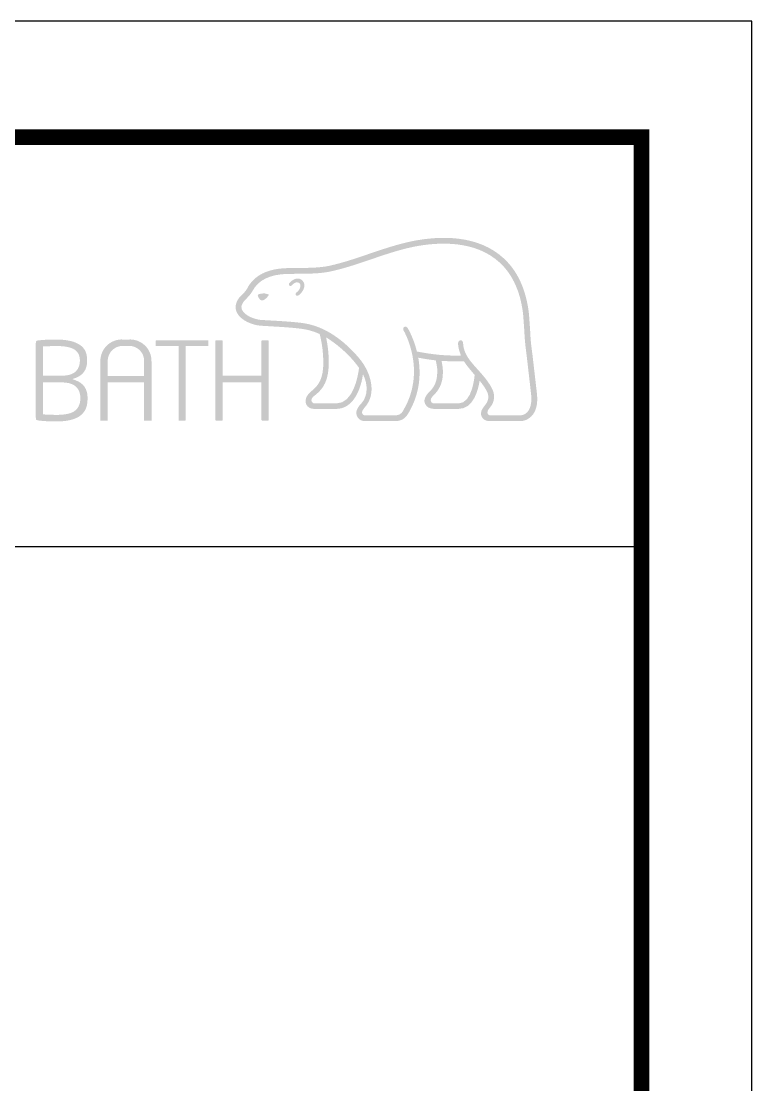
# Model space of a CAD drawing. Extents: x 0 to 474, y 0 to 347.
# Drawn here: x 423.1 to 473.9, y 273.2 to 347.3 of the extents above; entities that cross this region are included whole.
import ezdxf

# ---------------------------------------------------------------- set-up
doc = ezdxf.new("R2010")
doc.units = 0
doc.header["$LTSCALE"] = 10
doc.header["$MEASUREMENT"] = 0
doc.layers.get('0').update_dxf_attribs({"linetype": 'CONTINUOUS'})

msp = doc.modelspace()

# ---------------------------------------------------------------- hatches: boundary and pattern name
h = msp.add_hatch(color=5)
edge = h.paths.add_edge_path()
edge.add_spline(control_points=[(457.003, 330.412), (455.301, 332.32), (452.65, 332.34), (450.723, 332.022)], knot_values=[4, 4, 4, 4, 5, 5, 5, 5], degree=3, periodic=0)
edge.add_spline(control_points=[(450.723, 332.022), (449.551, 331.828), (448.415, 331.44), (447.319, 331.069)], knot_values=[5, 5, 5, 5, 6, 6, 6, 6], degree=3, periodic=0)
edge.add_spline(control_points=[(447.319, 331.069), (446.409, 330.755), (445.459, 330.431), (444.51, 330.225)], knot_values=[6, 6, 6, 6, 7, 7, 7, 7], degree=3, periodic=0)
edge.add_spline(control_points=[(444.51, 330.225), (443.854, 330.086), (443.024, 330.083), (442.295, 330.079)], knot_values=[7, 7, 7, 7, 8, 8, 8, 8], degree=3, periodic=0)
edge.add_spline(control_points=[(442.295, 330.079), (442.295, 330.079), (441.597, 330.068), (441.597, 330.068)], knot_values=[8.00001, 8.00001, 8.00001, 8.00001, 9, 9, 9, 9], degree=3, periodic=0)
edge.add_spline(control_points=[(441.597, 330.068), (440.226, 330.034), (439.288, 329.56), (438.821, 328.659)], knot_values=[9, 9, 9, 9, 10, 10, 10, 10], degree=3, periodic=0)
edge.add_spline(control_points=[(438.821, 328.659), (438.821, 328.659), (438.798, 328.619), (438.798, 328.619)], knot_values=[10.00001, 10.00001, 10.00001, 10.00001, 11, 11, 11, 11], degree=3, periodic=0)
edge.add_spline(control_points=[(438.798, 328.619), (438.722, 328.488), (438.621, 328.374), (438.501, 328.263)], knot_values=[11, 11, 11, 11, 12, 12, 12, 12], degree=3, periodic=0)
edge.add_spline(control_points=[(438.501, 328.263), (438.375, 328.139), (438.247, 328.012), (438.157, 327.85)], knot_values=[12, 12, 12, 12, 13, 13, 13, 13], degree=3, periodic=0)
edge.add_spline(control_points=[(438.157, 327.85), (437.98, 327.541), (437.964, 327.229), (438.113, 326.944)], knot_values=[13, 13, 13, 13, 14, 14, 14, 14], degree=3, periodic=0)
edge.add_spline(control_points=[(438.113, 326.944), (438.407, 326.392), (439.236, 326.098), (439.731, 326.061), (439.731, 326.061), (440.469, 326.016), (440.469, 326.016)], knot_values=[14, 14, 14, 14, 15, 15, 15, 16, 16, 16, 16], degree=3, periodic=0)
edge.add_spline(control_points=[(440.469, 326.016), (441.251, 325.969), (442.228, 325.914), (442.807, 325.81)], knot_values=[16, 16, 16, 16, 17, 17, 17, 17], degree=3, periodic=0)
edge.add_spline(control_points=[(442.807, 325.81), (443.175, 325.744), (443.529, 325.63), (443.858, 325.481)], knot_values=[17, 17, 17, 17, 18, 18, 18, 18], degree=3, periodic=0)
edge.add_spline(control_points=[(443.858, 325.481), (443.875, 325.445), (444.167, 324.374), (444.105, 323.192)], knot_values=[18, 18, 18, 18, 19, 19, 19, 19], degree=3, periodic=0)
edge.add_spline(control_points=[(444.105, 323.192), (444.056, 322.114), (443.578, 321.741), (443.242, 321.466)], knot_values=[19, 19, 19, 19, 20, 20, 20, 20], degree=3, periodic=0)
edge.add_spline(control_points=[(443.242, 321.466), (443.237, 321.461), (442.905, 321.204), (442.884, 320.884)], knot_values=[20, 20, 20, 20, 21, 21, 21, 21], degree=3, periodic=0)
edge.add_spline(control_points=[(442.884, 320.884), (442.866, 320.712), (442.912, 320.556), (443.016, 320.449)], knot_values=[21, 21, 21, 21, 22, 22, 22, 22], degree=3, periodic=0)
edge.add_spline(control_points=[(443.016, 320.449), (443.13, 320.324), (443.299, 320.265), (443.522, 320.265), (443.522, 320.265), (445.008, 320.265), (445.008, 320.265)], knot_values=[22, 22, 22, 22, 23, 23, 23, 24, 24, 24, 24], degree=3, periodic=0)
edge.add_spline(control_points=[(445.008, 320.265), (446.228, 320.265), (446.745, 321.689), (446.873, 322.684)], knot_values=[24, 24, 24, 24, 25, 25, 25, 25], degree=3, periodic=0)
edge.add_spline(control_points=[(446.873, 322.684), (447.234, 321.972), (447.226, 321.167), (446.768, 320.657)], knot_values=[25, 25, 25, 25, 26, 26, 26, 26], degree=3, periodic=0)
edge.add_spline(control_points=[(446.768, 320.657), (446.768, 320.657), (446.371, 320.289), (446.416, 319.936)], knot_values=[26.00001, 26.00001, 26.00001, 26.00001, 27, 27, 27, 27], degree=3, periodic=0)
edge.add_spline(control_points=[(446.416, 319.936), (446.453, 319.564), (446.762, 319.416), (447.012, 319.416), (447.012, 319.416), (449.133, 319.416), (449.133, 319.416)], knot_values=[27, 27, 27, 27, 28, 28, 28, 29, 29, 29, 29], degree=3, periodic=0)
edge.add_spline(control_points=[(449.133, 319.416), (449.506, 319.416), (449.804, 319.586), (450.002, 319.91)], knot_values=[29, 29, 29, 29, 30, 30, 30, 30], degree=3, periodic=0)
edge.add_spline(control_points=[(450.002, 319.91), (450.868, 321.336), (450.911, 322.741), (450.723, 323.834)], knot_values=[30, 30, 30, 30, 31, 31, 31, 31], degree=3, periodic=0)
edge.add_spline(control_points=[(450.723, 323.834), (450.98, 323.782), (451.413, 323.703), (451.94, 323.646)], knot_values=[31, 31, 31, 31, 32, 32, 32, 32], degree=3, periodic=0)
edge.add_spline(control_points=[(451.94, 323.646), (451.973, 323.495), (452.033, 323.164), (452.033, 323.164)], knot_values=[32, 32, 32, 32, 33, 33, 33, 33], degree=3, periodic=0)
edge.add_spline(control_points=[(452.033, 323.164), (452.044, 323.036), (452.044, 322.923), (452.044, 322.816)], knot_values=[33, 33, 33, 33, 34, 34, 34, 34], degree=3, periodic=0)
edge.add_spline(control_points=[(452.044, 322.816), (452.044, 321.994), (451.68, 321.639), (451.475, 321.438)], knot_values=[34, 34, 34, 34, 35, 35, 35, 35], degree=3, periodic=0)
edge.add_spline(control_points=[(451.475, 321.438), (451.468, 321.437), (451.191, 321.155), (451.159, 320.917)], knot_values=[35, 35, 35, 35, 36, 36, 36, 36], degree=3, periodic=0)
edge.add_spline(control_points=[(451.159, 320.917), (451.159, 320.917), (451.1, 320.671), (451.312, 320.454)], knot_values=[36.00001, 36.00001, 36.00001, 36.00001, 37, 37, 37, 37], degree=3, periodic=0)
edge.add_spline(control_points=[(451.312, 320.454), (451.431, 320.331), (451.62, 320.265), (451.869, 320.265), (451.869, 320.265), (453.514, 320.265), (453.514, 320.265)], knot_values=[37, 37, 37, 37, 38, 38, 38, 39, 39, 39, 39], degree=3, periodic=0)
edge.add_spline(control_points=[(453.514, 320.265), (454.566, 320.265), (454.889, 321.565), (454.993, 322.234)], knot_values=[39, 39, 39, 39, 40, 40, 40, 40], degree=3, periodic=0)
edge.add_spline(control_points=[(454.993, 322.234), (455.182, 321.996), (455.394, 321.712), (455.523, 321.438)], knot_values=[40, 40, 40, 40, 41, 41, 41, 41], degree=3, periodic=0)
edge.add_spline(control_points=[(455.523, 321.438), (455.61, 321.253), (455.624, 321.047), (455.558, 320.853)], knot_values=[41, 41, 41, 41, 42, 42, 42, 42], degree=3, periodic=0)
edge.add_spline(control_points=[(455.558, 320.853), (455.451, 320.504), (455.009, 320.255), (455.1, 319.836)], knot_values=[42, 42, 42, 42, 43, 43, 43, 43], degree=3, periodic=0)
edge.add_spline(control_points=[(455.1, 319.836), (455.177, 319.513), (455.446, 319.416), (455.726, 319.416), (455.726, 319.416), (457.837, 319.416), (457.837, 319.416)], knot_values=[43, 43, 43, 43, 44, 44, 44, 45, 45, 45, 45], degree=3, periodic=0)
edge.add_spline(control_points=[(457.837, 319.416), (457.854, 319.416), (458.277, 319.411), (458.615, 319.772)], knot_values=[45, 45, 45, 45, 46, 46, 46, 46], degree=3, periodic=0)
edge.add_spline(control_points=[(458.615, 319.772), (458.933, 320.113), (459.054, 320.62), (458.982, 321.328)], knot_values=[46, 46, 46, 46, 47, 47, 47, 47], degree=3, periodic=0)
edge.add_spline(control_points=[(458.982, 321.328), (458.982, 321.328), (458.663, 324.09), (458.663, 324.09)], knot_values=[0, 0, 0, 0, 1, 1, 1, 1], degree=3, periodic=0)
edge.add_spline(control_points=[(458.663, 324.09), (458.546, 324.892), (458.527, 325.323), (458.507, 325.749), (458.507, 325.749), (458.43, 326.839), (458.43, 326.839)], knot_values=[1, 1, 1, 1, 2, 2, 2, 3, 3, 3, 3], degree=3, periodic=0)
edge.add_spline(control_points=[(458.43, 326.839), (458.27, 328.327), (457.786, 329.531), (457.003, 330.412)], knot_values=[3, 3, 3, 3, 4, 4, 4, 4], degree=3, periodic=0)
edge = h.paths.add_edge_path(flags=16)
edge.add_spline(control_points=[(444.597, 329.832), (445.573, 330.042), (446.53, 330.369), (447.452, 330.684)], knot_values=[31, 31, 31, 31, 32, 32, 32, 32], degree=3, periodic=0)
edge.add_spline(control_points=[(447.452, 330.684), (448.529, 331.053), (449.649, 331.435), (450.793, 331.627)], knot_values=[32, 32, 32, 32, 33, 33, 33, 33], degree=3, periodic=0)
edge.add_spline(control_points=[(450.793, 331.627), (452.619, 331.927), (455.122, 331.909), (456.694, 330.143)], knot_values=[33, 33, 33, 33, 34, 34, 34, 34], degree=3, periodic=0)
edge.add_spline(control_points=[(456.694, 330.143), (457.423, 329.326), (457.873, 328.198), (458.025, 326.797), (458.025, 326.797), (458.101, 325.73), (458.101, 325.73)], knot_values=[34, 34, 34, 34, 35, 35, 35, 36, 36, 36, 36], degree=3, periodic=0)
edge.add_spline(control_points=[(458.101, 325.73), (458.121, 325.299), (458.146, 324.854), (458.26, 324.036), (458.26, 324.036), (458.576, 321.282), (458.576, 321.282)], knot_values=[36, 36, 36, 36, 37, 37, 37, 38, 38, 38, 38], degree=3, periodic=0)
edge.add_spline(control_points=[(458.576, 321.282), (458.631, 320.711), (458.541, 320.301), (458.323, 320.054)], knot_values=[38, 38, 38, 38, 39, 39, 39, 39], degree=3, periodic=0)
edge.add_spline(control_points=[(458.323, 320.054), (458.116, 319.821), (457.854, 319.819), (457.837, 319.819), (457.837, 319.819), (455.763, 319.819), (455.763, 319.819)], knot_values=[0, 0, 0, 0, 1, 1, 1, 2, 2, 2, 2], degree=3, periodic=0)
edge.add_spline(control_points=[(455.763, 319.819), (455.634, 319.819), (455.536, 319.873), (455.536, 320.022)], knot_values=[2, 2, 2, 2, 3, 3, 3, 3], degree=3, periodic=0)
edge.add_spline(control_points=[(455.536, 320.022), (455.536, 320.239), (455.813, 320.418), (455.918, 320.697)], knot_values=[3, 3, 3, 3, 4, 4, 4, 4], degree=3, periodic=0)
edge.add_spline(control_points=[(455.918, 320.697), (456.035, 320.996), (456.022, 321.323), (455.89, 321.613)], knot_values=[4, 4, 4, 4, 5, 5, 5, 5], degree=3, periodic=0)
edge.add_spline(control_points=[(455.89, 321.613), (455.641, 322.133), (455.273, 322.545), (454.92, 322.944)], knot_values=[5, 5, 5, 5, 6, 6, 6, 6], degree=3, periodic=0)
edge.add_spline(control_points=[(454.92, 322.944), (454.414, 323.509), (453.876, 324.052), (453.841, 324.829)], knot_values=[6, 6, 6, 6, 7, 7, 7, 7], degree=3, periodic=0)
edge.add_spline(control_points=[(453.841, 324.829), (453.831, 324.94), (453.784, 325.049), (453.669, 325.046)], knot_values=[7, 7, 7, 7, 8, 8, 8, 8], degree=3, periodic=0)
edge.add_spline(control_points=[(453.669, 325.046), (453.561, 325.04), (453.485, 324.94), (453.489, 324.797)], knot_values=[8, 8, 8, 8, 9, 9, 9, 9], degree=3, periodic=0)
edge.add_spline(control_points=[(453.489, 324.797), (453.514, 324.5), (453.592, 324.23), (453.693, 323.985)], knot_values=[9, 9, 9, 9, 10, 10, 10, 10], degree=3, periodic=0)
edge.add_spline(control_points=[(453.693, 323.985), (452.327, 323.926), (450.956, 324.197), (450.627, 324.265)], knot_values=[10, 10, 10, 10, 11, 11, 11, 11], degree=3, periodic=0)
edge.add_spline(control_points=[(450.627, 324.265), (450.387, 325.243), (449.993, 325.876), (449.989, 325.89)], knot_values=[11, 11, 11, 11, 12, 12, 12, 12], degree=3, periodic=0)
edge.add_spline(control_points=[(449.989, 325.89), (449.926, 325.989), (449.823, 326.021), (449.746, 325.974)], knot_values=[12, 12, 12, 12, 13, 13, 13, 13], degree=3, periodic=0)
edge.add_spline(control_points=[(449.746, 325.974), (449.665, 325.926), (449.649, 325.81), (449.708, 325.715)], knot_values=[13, 13, 13, 13, 14, 14, 14, 14], degree=3, periodic=0)
edge.add_spline(control_points=[(449.708, 325.715), (449.724, 325.686), (451.35, 322.923), (449.655, 320.115)], knot_values=[14, 14, 14, 14, 15, 15, 15, 15], degree=3, periodic=0)
edge.add_spline(control_points=[(449.655, 320.115), (449.535, 319.913), (449.365, 319.819), (449.133, 319.819), (449.133, 319.819), (447.022, 319.819), (447.022, 319.819)], knot_values=[15, 15, 15, 15, 16, 16, 16, 17, 17, 17, 17], degree=3, periodic=0)
edge.add_spline(control_points=[(447.022, 319.819), (446.936, 319.819), (446.807, 319.881), (446.807, 320.023)], knot_values=[17, 17, 17, 17, 18, 18, 18, 18], degree=3, periodic=0)
edge.add_spline(control_points=[(446.807, 320.023), (446.807, 320.17), (447.011, 320.387), (447.011, 320.387)], knot_values=[18, 18, 18, 18, 19, 19, 19, 19], degree=3, periodic=0)
edge.add_spline(control_points=[(447.011, 320.387), (447.858, 321.336), (447.431, 322.812), (446.612, 323.79)], knot_values=[19, 19, 19, 19, 20, 20, 20, 20], degree=3, periodic=0)
edge.add_spline(control_points=[(446.612, 323.79), (445.82, 324.732), (444.528, 325.917), (442.876, 326.212)], knot_values=[20, 20, 20, 20, 21, 21, 21, 21], degree=3, periodic=0)
edge.add_spline(control_points=[(442.876, 326.212), (442.28, 326.316), (441.287, 326.375), (440.489, 326.42), (440.489, 326.42), (439.761, 326.462), (439.761, 326.462)], knot_values=[21, 21, 21, 21, 22, 22, 22, 23, 23, 23, 23], degree=3, periodic=0)
edge.add_spline(control_points=[(439.761, 326.462), (439.356, 326.494), (438.687, 326.741), (438.475, 327.131)], knot_values=[23, 23, 23, 23, 24, 24, 24, 24], degree=3, periodic=0)
edge.add_spline(control_points=[(438.475, 327.131), (438.386, 327.293), (438.397, 327.463), (438.514, 327.645)], knot_values=[24, 24, 24, 24, 25, 25, 25, 25], degree=3, periodic=0)
edge.add_spline(control_points=[(438.514, 327.645), (438.58, 327.765), (438.687, 327.87), (438.794, 327.977)], knot_values=[25, 25, 25, 25, 26, 26, 26, 26], degree=3, periodic=0)
edge.add_spline(control_points=[(438.794, 327.977), (438.92, 328.109), (439.048, 328.241), (439.152, 328.419)], knot_values=[26, 26, 26, 26, 27, 27, 27, 27], degree=3, periodic=0)
edge.add_spline(control_points=[(439.152, 328.419), (439.152, 328.419), (439.184, 328.473), (439.184, 328.473)], knot_values=[27.00001, 27.00001, 27.00001, 27.00001, 28, 28, 28, 28], degree=3, periodic=0)
edge.add_spline(control_points=[(439.184, 328.473), (439.585, 329.235), (440.392, 329.632), (441.612, 329.666)], knot_values=[28, 28, 28, 28, 29, 29, 29, 29], degree=3, periodic=0)
edge.add_spline(control_points=[(441.612, 329.666), (441.612, 329.666), (442.295, 329.673), (442.295, 329.673)], knot_values=[29.00001, 29.00001, 29.00001, 29.00001, 30, 30, 30, 30], degree=3, periodic=0)
edge.add_spline(control_points=[(442.295, 329.673), (443.039, 329.678), (443.897, 329.681), (444.597, 329.832)], knot_values=[30, 30, 30, 30, 31, 31, 31, 31], degree=3, periodic=0)
edge = h.paths.add_edge_path(flags=0)
edge.add_spline(control_points=[(442.589, 329.261), (442.729, 329.154), (442.821, 328.999), (442.797, 328.809)], knot_values=[8, 8, 8, 8, 9, 9, 9, 9], degree=3, periodic=0)
edge.add_spline(control_points=[(442.797, 328.809), (442.77, 328.537), (442.534, 328.246), (442.357, 328.156)], knot_values=[7, 7, 7, 7, 8, 8, 8, 8], degree=3, periodic=0)
edge.add_spline(control_points=[(442.357, 328.156), (442.295, 328.132), (442.215, 328.146), (442.191, 328.207)], knot_values=[6, 6, 6, 6, 7, 7, 7, 7], degree=3, periodic=0)
edge.add_spline(control_points=[(442.191, 328.207), (442.16, 328.267), (442.198, 328.343), (442.257, 328.379)], knot_values=[5, 5, 5, 5, 6, 6, 6, 6], degree=3, periodic=0)
edge.add_spline(control_points=[(442.257, 328.379), (442.357, 328.44), (442.505, 328.636), (442.523, 328.804)], knot_values=[4, 4, 4, 4, 5, 5, 5, 5], degree=3, periodic=0)
edge.add_spline(control_points=[(442.523, 328.804), (442.534, 328.906), (442.505, 328.988), (442.423, 329.046)], knot_values=[3, 3, 3, 3, 4, 4, 4, 4], degree=3, periodic=0)
edge.add_spline(control_points=[(442.423, 329.046), (442.205, 329.199), (441.951, 328.898), (441.925, 328.877)], knot_values=[2, 2, 2, 2, 3, 3, 3, 3], degree=3, periodic=0)
edge.add_spline(control_points=[(441.925, 328.877), (441.879, 328.825), (441.799, 328.812), (441.755, 328.854)], knot_values=[1, 1, 1, 1, 2, 2, 2, 2], degree=3, periodic=0)
edge.add_spline(control_points=[(441.755, 328.854), (441.698, 328.898), (441.709, 328.981), (441.755, 329.035)], knot_values=[0, 0, 0, 0, 1, 1, 1, 1], degree=3, periodic=0)
edge.add_spline(control_points=[(441.755, 329.035), (441.889, 329.18), (442.257, 329.49), (442.589, 329.261)], knot_values=[9, 9, 9, 9, 10, 10, 10, 10], degree=3, periodic=0)
edge = h.paths.add_edge_path(flags=16)
edge.add_spline(control_points=[(444.486, 323.173), (444.528, 324.027), (444.402, 324.81), (444.308, 325.243), (444.308, 325.243), (445.635, 324.485), (446.603, 323.123)], knot_values=[5, 5, 5, 5, 6, 6, 6, 7, 7, 7, 7], degree=3, periodic=0)
edge.add_spline(control_points=[(446.603, 323.123), (446.53, 322.545), (446.207, 320.645), (445.008, 320.645), (445.008, 320.645), (443.522, 320.645), (443.522, 320.645)], knot_values=[0, 0, 0, 0, 1, 1, 1, 2, 2, 2, 2], degree=3, periodic=0)
edge.add_spline(control_points=[(443.522, 320.645), (443.408, 320.645), (443.282, 320.737), (443.282, 320.879)], knot_values=[2, 2, 2, 2, 3, 3, 3, 3], degree=3, periodic=0)
edge.add_spline(control_points=[(443.282, 320.879), (443.282, 321.022), (443.467, 321.166), (443.484, 321.172)], knot_values=[3, 3, 3, 3, 4, 4, 4, 4], degree=3, periodic=0)
edge.add_spline(control_points=[(443.484, 321.172), (443.858, 321.469), (444.424, 321.927), (444.486, 323.173)], knot_values=[4, 4, 4, 4, 5, 5, 5, 5], degree=3, periodic=0)
edge = h.paths.add_edge_path(flags=0)
edge.add_spline(control_points=[(440.31, 328.241), (440.31, 328.241), (440.357, 328.218), (440.288, 328.137)], knot_values=[1.00001, 1.00001, 1.00001, 1.00001, 2, 2, 2, 2], degree=3, periodic=0)
edge.add_spline(control_points=[(440.288, 328.137), (440.109, 327.886), (439.927, 327.83), (439.927, 327.83)], knot_values=[2, 2, 2, 2, 2.99999, 2.99999, 2.99999, 2.99999], degree=3, periodic=0)
edge.add_spline(control_points=[(439.927, 327.83), (439.927, 327.83), (439.793, 327.782), (439.716, 327.873)], knot_values=[3.00001, 3.00001, 3.00001, 3.00001, 4, 4, 4, 4], degree=3, periodic=0)
edge.add_spline(control_points=[(439.716, 327.873), (439.565, 328.052), (439.556, 328.154), (439.556, 328.154), (439.556, 328.154), (439.543, 328.231), (439.62, 328.248)], knot_values=[4, 4, 4, 4, 5, 5, 5, 6, 6, 6, 6], degree=3, periodic=0)
edge.add_spline(control_points=[(440.31, 328.241), (439.927, 328.389), (439.62, 328.248), (439.62, 328.248)], knot_values=[0.00001, 0.00001, 0.00001, 0.00001, 1, 1, 1, 1], degree=3, periodic=0)
edge = h.paths.add_edge_path(flags=16)
edge.add_spline(control_points=[(452.349, 323.614), (452.813, 323.58), (453.395, 323.559), (453.895, 323.589)], knot_values=[6, 6, 6, 6, 7, 7, 7, 7], degree=3, periodic=0)
edge.add_spline(control_points=[(453.895, 323.589), (454.085, 323.29), (454.403, 322.915), (454.647, 322.633)], knot_values=[7, 7, 7, 7, 8, 8, 8, 8], degree=3, periodic=0)
edge.add_spline(control_points=[(454.647, 322.633), (454.642, 322.61), (454.514, 320.645), (453.514, 320.645)], knot_values=[9, 9, 9, 9, 10, 10, 10, 10], degree=3, periodic=0)
edge.add_spline(control_points=[(453.514, 320.645), (453.514, 320.645), (451.822, 320.645), (451.822, 320.645)], knot_values=[0, 0, 0, 0, 1, 1, 1, 1], degree=3, periodic=0)
edge.add_spline(control_points=[(451.822, 320.645), (451.689, 320.645), (451.589, 320.748), (451.589, 320.879)], knot_values=[1, 1, 1, 1, 2, 2, 2, 2], degree=3, periodic=0)
edge.add_spline(control_points=[(451.589, 320.879), (451.589, 321.005), (451.731, 321.16), (451.741, 321.166)], knot_values=[2, 2, 2, 2, 3, 3, 3, 3], degree=3, periodic=0)
edge.add_spline(control_points=[(451.741, 321.166), (452.089, 321.5), (452.438, 321.956), (452.438, 322.809)], knot_values=[3, 3, 3, 3, 4, 4, 4, 4], degree=3, periodic=0)
edge.add_spline(control_points=[(452.438, 322.809), (452.438, 322.932), (452.431, 323.065), (452.414, 323.204)], knot_values=[4, 4, 4, 4, 5, 5, 5, 5], degree=3, periodic=0)
edge.add_spline(control_points=[(452.414, 323.204), (452.414, 323.204), (452.369, 323.45), (452.349, 323.614)], knot_values=[5.00001, 5.00001, 5.00001, 5.00001, 6, 6, 6, 6], degree=3, periodic=0)
h = msp.add_hatch(color=5)
edge = h.paths.add_edge_path()
edge.add_spline(control_points=[(427.675, 323.693), (427.675, 324.252), (427.442, 324.583), (427.054, 324.797)], knot_values=[4, 4, 4, 4, 5, 5, 5, 5], degree=3, periodic=0)
edge.add_spline(control_points=[(427.054, 324.797), (426.663, 325.015), (426.107, 325.098), (425.498, 325.098)], knot_values=[5, 5, 5, 5, 6, 6, 6, 6], degree=3, periodic=0)
edge.add_spline(control_points=[(425.498, 325.098), (424.993, 325.098), (424.523, 325.067), (424.261, 325.033)], knot_values=[6, 6, 6, 6, 7, 7, 7, 7], degree=3, periodic=0)
edge.add_spline(control_points=[(424.261, 325.033), (424.199, 325.029), (424.167, 325.008), (424.145, 324.985)], knot_values=[7, 7, 7, 7, 8, 8, 8, 8], degree=3, periodic=0)
edge.add_spline(control_points=[(424.145, 324.985), (424.122, 324.966), (424.108, 324.925), (424.108, 324.846)], knot_values=[8, 8, 8, 8, 9, 9, 9, 9], degree=3, periodic=0)
edge.add_spline(control_points=[(424.108, 324.846), (424.108, 324.846), (424.108, 319.663), (424.108, 319.663)], knot_values=[9, 9, 9, 9, 10, 10, 10, 10], degree=3, periodic=0)
edge.add_spline(control_points=[(424.108, 319.663), (424.108, 319.572), (424.122, 319.529), (424.137, 319.512)], knot_values=[10, 10, 10, 10, 11, 11, 11, 11], degree=3, periodic=0)
edge.add_spline(control_points=[(424.137, 319.512), (424.16, 319.498), (424.191, 319.475), (424.281, 319.463)], knot_values=[11, 11, 11, 11, 12, 12, 12, 12], degree=3, periodic=0)
edge.add_spline(control_points=[(424.281, 319.463), (424.565, 319.42), (425.026, 319.393), (425.535, 319.393)], knot_values=[12, 12, 12, 12, 13, 13, 13, 13], degree=3, periodic=0)
edge.add_spline(control_points=[(425.535, 319.393), (426.134, 319.391), (426.689, 319.485), (427.077, 319.71)], knot_values=[13, 13, 13, 13, 14, 14, 14, 14], degree=3, periodic=0)
edge.add_spline(control_points=[(427.077, 319.71), (427.465, 319.951), (427.708, 320.321), (427.708, 320.947)], knot_values=[14, 14, 14, 14, 15, 15, 15, 15], degree=3, periodic=0)
edge.add_spline(control_points=[(427.708, 320.947), (427.708, 320.947), (427.708, 321.083), (427.708, 321.083)], knot_values=[15, 15, 15, 15, 16, 16, 16, 16], degree=3, periodic=0)
edge.add_spline(control_points=[(427.708, 321.083), (427.708, 321.639), (427.408, 322.069), (426.908, 322.244)], knot_values=[16, 16, 16, 16, 17, 17, 17, 17], degree=3, periodic=0)
edge.add_spline(control_points=[(426.908, 322.244), (426.908, 322.244), (426.648, 322.343), (426.648, 322.343)], knot_values=[0, 0, 0, 0, 0.999982, 0.999982, 0.999982, 0.999982], degree=3, periodic=0)
edge.add_spline(control_points=[(426.648, 322.343), (426.648, 322.343), (426.908, 322.431), (426.908, 322.431)], knot_values=[1.000018, 1.000018, 1.000018, 1.000018, 2, 2, 2, 2], degree=3, periodic=0)
edge.add_spline(control_points=[(426.908, 322.431), (427.408, 322.637), (427.675, 323.022), (427.675, 323.567)], knot_values=[2, 2, 2, 2, 3, 3, 3, 3], degree=3, periodic=0)
edge.add_spline(control_points=[(427.675, 323.567), (427.675, 323.567), (427.675, 323.693), (427.675, 323.693)], knot_values=[3, 3, 3, 3, 4, 4, 4, 4], degree=3, periodic=0)
edge = h.paths.add_edge_path(flags=16)
edge.add_spline(control_points=[(424.617, 322.58), (424.617, 322.58), (424.617, 324.614), (424.617, 324.614)], knot_values=[8, 8, 8, 8, 9, 9, 9, 9], degree=3, periodic=0)
edge.add_spline(control_points=[(424.617, 324.614), (424.617, 324.614), (424.714, 324.618), (424.714, 324.618)], knot_values=[0, 0, 0, 0, 1, 1, 1, 1], degree=3, periodic=0)
edge.add_spline(control_points=[(424.714, 324.618), (424.933, 324.628), (425.226, 324.644), (425.498, 324.644)], knot_values=[1, 1, 1, 1, 2, 2, 2, 2], degree=3, periodic=0)
edge.add_spline(control_points=[(425.498, 324.644), (425.98, 324.644), (426.378, 324.604), (426.689, 324.459)], knot_values=[2, 2, 2, 2, 3, 3, 3, 3], degree=3, periodic=0)
edge.add_spline(control_points=[(426.689, 324.459), (426.988, 324.319), (427.175, 324.038), (427.175, 323.639)], knot_values=[3, 3, 3, 3, 4, 4, 4, 4], degree=3, periodic=0)
edge.add_spline(control_points=[(427.175, 323.639), (427.175, 323.639), (427.175, 323.614), (427.175, 323.614)], knot_values=[4, 4, 4, 4, 5, 5, 5, 5], degree=3, periodic=0)
edge.add_spline(control_points=[(427.175, 323.614), (427.175, 323.354), (427.103, 323.09), (426.904, 322.892)], knot_values=[5, 5, 5, 5, 6, 6, 6, 6], degree=3, periodic=0)
edge.add_spline(control_points=[(426.904, 322.892), (426.708, 322.693), (426.391, 322.58), (425.928, 322.58)], knot_values=[6, 6, 6, 6, 7, 7, 7, 7], degree=3, periodic=0)
edge.add_spline(control_points=[(425.928, 322.58), (425.928, 322.58), (424.617, 322.58), (424.617, 322.58)], knot_values=[7, 7, 7, 7, 8, 8, 8, 8], degree=3, periodic=0)
edge = h.paths.add_edge_path(flags=16)
edge.add_spline(control_points=[(424.617, 322.109), (424.617, 322.109), (425.928, 322.109), (425.928, 322.109)], knot_values=[5, 5, 5, 5, 6, 6, 6, 6], degree=3, periodic=0)
edge.add_spline(control_points=[(425.928, 322.109), (426.399, 322.109), (426.723, 321.996), (426.933, 321.781)], knot_values=[6, 6, 6, 6, 7, 7, 7, 7], degree=3, periodic=0)
edge.add_spline(control_points=[(426.933, 321.781), (427.138, 321.575), (427.206, 321.292), (427.206, 321.022)], knot_values=[7, 7, 7, 7, 8, 8, 8, 8], degree=3, periodic=0)
edge.add_spline(control_points=[(427.206, 321.022), (427.206, 321.022), (427.206, 321.002), (427.206, 321.002)], knot_values=[8, 8, 8, 8, 9, 9, 9, 9], degree=3, periodic=0)
edge.add_spline(control_points=[(427.206, 321.002), (427.206, 320.561), (427.032, 320.248), (426.732, 320.071)], knot_values=[0, 0, 0, 0, 1, 1, 1, 1], degree=3, periodic=0)
edge.add_spline(control_points=[(426.732, 320.071), (426.429, 319.901), (426.02, 319.851), (425.535, 319.851)], knot_values=[1, 1, 1, 1, 2, 2, 2, 2], degree=3, periodic=0)
edge.add_spline(control_points=[(425.535, 319.851), (425.258, 319.851), (424.971, 319.871), (424.714, 319.878)], knot_values=[2, 2, 2, 2, 3, 3, 3, 3], degree=3, periodic=0)
edge.add_spline(control_points=[(424.714, 319.878), (424.714, 319.878), (424.617, 319.884), (424.617, 319.884)], knot_values=[3.000017, 3.000017, 3.000017, 3.000017, 4, 4, 4, 4], degree=3, periodic=0)
edge.add_spline(control_points=[(424.617, 319.884), (424.617, 319.884), (424.617, 322.109), (424.617, 322.109)], knot_values=[4, 4, 4, 4, 5, 5, 5, 5], degree=3, periodic=0)
at = {"lineweight": 0}
h = msp.add_hatch(color=5, dxfattribs=at)
edge = h.paths.add_edge_path()
edge.add_line((430.574, 325.098), (430.184, 325.098))
edge.add_arc((430.093, 323.608), 1.493, 86.50065, 180.93788)
edge.add_line((428.6, 323.583), (428.6, 319.448))
edge.add_spline(control_points=[(428.6, 319.448), (428.688, 319.448), (428.927, 319.448), (429.112, 319.448)], knot_values=[6.126372, 6.126372, 6.126372, 6.126372, 6.631821, 6.631821, 6.631821, 6.631821], degree=3, periodic=0)
edge.add_spline(control_points=[(429.112, 319.448), (429.112, 320.154), (429.112, 322.112), (429.112, 322.112)], knot_values=[8.180194, 8.180194, 8.180194, 8.180194, 9, 9, 9, 9], degree=3, periodic=0)
edge.add_line((429.112, 322.112), (431.646, 322.112))
edge.add_spline(control_points=[(431.646, 322.112), (431.646, 322.112), (431.646, 320.154), (431.646, 319.448)], knot_values=[8.180194, 8.180194, 8.180194, 8.180194, 9, 9, 9, 9], degree=3, periodic=0)
edge.add_spline(control_points=[(431.646, 319.448), (431.831, 319.448), (432.07, 319.448), (432.158, 319.448)], knot_values=[6.126372, 6.126372, 6.126372, 6.126372, 6.631821, 6.631821, 6.631821, 6.631821], degree=3, periodic=0)
edge.add_line((432.158, 319.448), (432.158, 323.583))
edge.add_arc((430.665, 323.608), 1.493, 359.06212, 453.49935)
h.paths.add_polyline_path([(430.184, 324.653), (430.574, 324.653, -0.436008), (431.646, 323.556), (431.646, 322.563), (429.112, 322.563), (429.112, 323.556, -0.436008)], flags=16)
h = msp.add_hatch(color=5)
edge = h.paths.add_edge_path()
edge.add_spline(control_points=[(436.122, 324.661), (436.122, 324.661), (436.122, 325.004), (436.122, 325.004)], knot_values=[13.00001, 13.00001, 13.00001, 13.00001, 14, 14, 14, 14], degree=3, periodic=0)
edge.add_spline(control_points=[(436.122, 325.004), (436.116, 325.033), (436.116, 325.039), (436.074, 325.044)], knot_values=[14, 14, 14, 14, 15, 15, 15, 15], degree=3, periodic=0)
edge.add_spline(control_points=[(436.074, 325.044), (436.074, 325.044), (432.508, 325.044), (432.508, 325.044)], knot_values=[0, 0, 0, 0, 1, 1, 1, 1], degree=3, periodic=0)
edge.add_spline(control_points=[(432.508, 325.044), (432.467, 325.041), (432.453, 325.017), (432.453, 325.004)], knot_values=[1, 1, 1, 1, 2, 2, 2, 2], degree=3, periodic=0)
edge.add_spline(control_points=[(432.453, 325.004), (432.453, 325.004), (432.453, 324.661), (432.453, 324.661)], knot_values=[2.00001, 2.00001, 2.00001, 2.00001, 3, 3, 3, 3], degree=3, periodic=0)
edge.add_spline(control_points=[(432.453, 324.661), (432.453, 324.649), (432.453, 324.656), (432.46, 324.649)], knot_values=[3, 3, 3, 3, 4, 4, 4, 4], degree=3, periodic=0)
edge.add_spline(control_points=[(432.46, 324.649), (432.46, 324.646), (432.482, 324.636), (432.508, 324.64), (432.508, 324.64), (432.89, 324.64), (433.273, 324.64)], knot_values=[4, 4, 4, 4, 5, 5, 5, 5.5, 5.5, 5.5, 5.5], degree=3, periodic=0)
edge.add_spline(control_points=[(433.273, 324.64), (433.656, 324.64), (434.039, 324.64), (434.039, 324.64), (434.039, 324.64), (434.039, 319.505), (434.039, 319.505)], knot_values=[5.5, 5.5, 5.5, 5.5, 6, 6, 6, 7, 7, 7, 7], degree=3, periodic=0)
edge.add_spline(control_points=[(434.039, 319.505), (434.039, 319.463), (434.061, 319.448), (434.081, 319.448)], knot_values=[7, 7, 7, 7, 8, 8, 8, 8], degree=3, periodic=0)
edge.add_spline(control_points=[(434.081, 319.448), (434.081, 319.448), (434.504, 319.448), (434.504, 319.448)], knot_values=[8.00001, 8.00001, 8.00001, 8.00001, 9, 9, 9, 9], degree=3, periodic=0)
edge.add_spline(control_points=[(434.504, 319.448), (434.523, 319.448), (434.543, 319.47), (434.543, 319.505), (434.543, 319.505), (434.543, 320.788), (434.543, 322.072)], knot_values=[9, 9, 9, 9, 10, 10, 10, 10.5, 10.5, 10.5, 10.5], degree=3, periodic=0)
edge.add_spline(control_points=[(434.543, 322.072), (434.543, 323.356), (434.543, 324.64), (434.543, 324.64), (434.543, 324.64), (436.074, 324.64), (436.074, 324.64)], knot_values=[10.5, 10.5, 10.5, 10.5, 11, 11, 11, 12, 12, 12, 12], degree=3, periodic=0)
edge.add_spline(control_points=[(436.074, 324.64), (436.131, 324.646), (436.116, 324.649), (436.122, 324.661)], knot_values=[12, 12, 12, 12, 13, 13, 13, 13], degree=3, periodic=0)
h = msp.add_hatch(color=5)
edge = h.paths.add_edge_path()
edge.add_spline(control_points=[(440.265, 319.448), (440.288, 319.448), (440.317, 319.475), (440.317, 319.505), (440.317, 319.505), (440.317, 324.986), (440.317, 324.986)], knot_values=[17, 17, 17, 17, 18, 18, 18, 19, 19, 19, 19], degree=3, periodic=0)
edge.add_spline(control_points=[(440.317, 324.986), (440.317, 325.018), (440.288, 325.044), (440.265, 325.044)], knot_values=[19, 19, 19, 19, 20, 20, 20, 20], degree=3, periodic=0)
edge.add_spline(control_points=[(440.265, 325.044), (440.265, 325.044), (439.865, 325.044), (439.865, 325.044)], knot_values=[0.00001, 0.00001, 0.00001, 0.00001, 1, 1, 1, 1], degree=3, periodic=0)
edge.add_spline(control_points=[(439.865, 325.044), (439.841, 325.044), (439.806, 325.018), (439.806, 324.986), (439.806, 324.986), (439.806, 324.383), (439.806, 323.78)], knot_values=[1, 1, 1, 1, 2, 2, 2, 2.5, 2.5, 2.5, 2.5], degree=3, periodic=0)
edge.add_spline(control_points=[(439.806, 323.78), (439.806, 323.178), (439.806, 322.575), (439.806, 322.575), (439.806, 322.575), (439.133, 322.575), (438.46, 322.575)], knot_values=[2.5, 2.5, 2.5, 2.5, 3, 3, 3, 3.5, 3.5, 3.5, 3.5], degree=3, periodic=0)
edge.add_spline(control_points=[(438.46, 322.575), (437.787, 322.575), (437.114, 322.575), (437.114, 322.575), (437.114, 322.575), (437.114, 324.986), (437.114, 324.986)], knot_values=[3.5, 3.5, 3.5, 3.5, 4, 4, 4, 5, 5, 5, 5], degree=3, periodic=0)
edge.add_spline(control_points=[(437.114, 324.986), (437.114, 325.017), (437.084, 325.044), (437.056, 325.044)], knot_values=[5, 5, 5, 5, 6, 6, 6, 6], degree=3, periodic=0)
edge.add_spline(control_points=[(437.056, 325.044), (437.056, 325.044), (436.661, 325.044), (436.661, 325.044)], knot_values=[6.00001, 6.00001, 6.00001, 6.00001, 7, 7, 7, 7], degree=3, periodic=0)
edge.add_spline(control_points=[(436.661, 325.044), (436.633, 325.044), (436.601, 325.018), (436.601, 324.986), (436.601, 324.986), (436.601, 319.505), (436.601, 319.505)], knot_values=[7, 7, 7, 7, 8, 8, 8, 9, 9, 9, 9], degree=3, periodic=0)
edge.add_spline(control_points=[(436.601, 319.505), (436.601, 319.475), (436.633, 319.448), (436.661, 319.448)], knot_values=[9, 9, 9, 9, 10, 10, 10, 10], degree=3, periodic=0)
edge.add_spline(control_points=[(436.661, 319.448), (436.661, 319.448), (437.056, 319.448), (437.056, 319.448)], knot_values=[10.00001, 10.00001, 10.00001, 10.00001, 11, 11, 11, 11], degree=3, periodic=0)
edge.add_spline(control_points=[(437.056, 319.448), (437.084, 319.448), (437.114, 319.475), (437.114, 319.505), (437.114, 319.505), (437.114, 320.157), (437.114, 320.808)], knot_values=[11, 11, 11, 11, 12, 12, 12, 12.5, 12.5, 12.5, 12.5], degree=3, periodic=0)
edge.add_spline(control_points=[(437.114, 320.808), (437.114, 321.46), (437.114, 322.112), (437.114, 322.112), (437.114, 322.112), (437.787, 322.112), (438.46, 322.112)], knot_values=[12.5, 12.5, 12.5, 12.5, 13, 13, 13, 13.5, 13.5, 13.5, 13.5], degree=3, periodic=0)
edge.add_spline(control_points=[(438.46, 322.112), (439.133, 322.112), (439.806, 322.112), (439.806, 322.112), (439.806, 322.112), (439.806, 319.505), (439.806, 319.505)], knot_values=[13.5, 13.5, 13.5, 13.5, 14, 14, 14, 15, 15, 15, 15], degree=3, periodic=0)
edge.add_spline(control_points=[(439.806, 319.505), (439.806, 319.475), (439.841, 319.448), (439.865, 319.448)], knot_values=[15, 15, 15, 15, 16, 16, 16, 16], degree=3, periodic=0)
edge.add_spline(control_points=[(439.865, 319.448), (439.865, 319.448), (440.265, 319.448), (440.265, 319.448)], knot_values=[16.00001, 16.00001, 16.00001, 16.00001, 17, 17, 17, 17], degree=3, periodic=0)

# ---------------------------------------------------------------- linework, layer by layer
at = {"color": 5, "ltscale": 40}
msp.add_line((466.261, 310.665), (390.518, 310.665), dxfattribs=at)
at = {"ltscale": 0.5}
msp.add_lwpolyline([(0, 0), (473.928, 0), (473.928, 347.256), (0, 347.256)], close=True, dxfattribs=at)
at = {"color": 5, "linetype": 'ByBlock', "lineweight": 200, "const_width": 1.092}
msp.add_lwpolyline([(7.621, 14.869), (466.261, 14.869), (466.261, 339.193), (7.621, 339.193)], close=True, dxfattribs=at)

doc.saveas('drawing.dxf')
